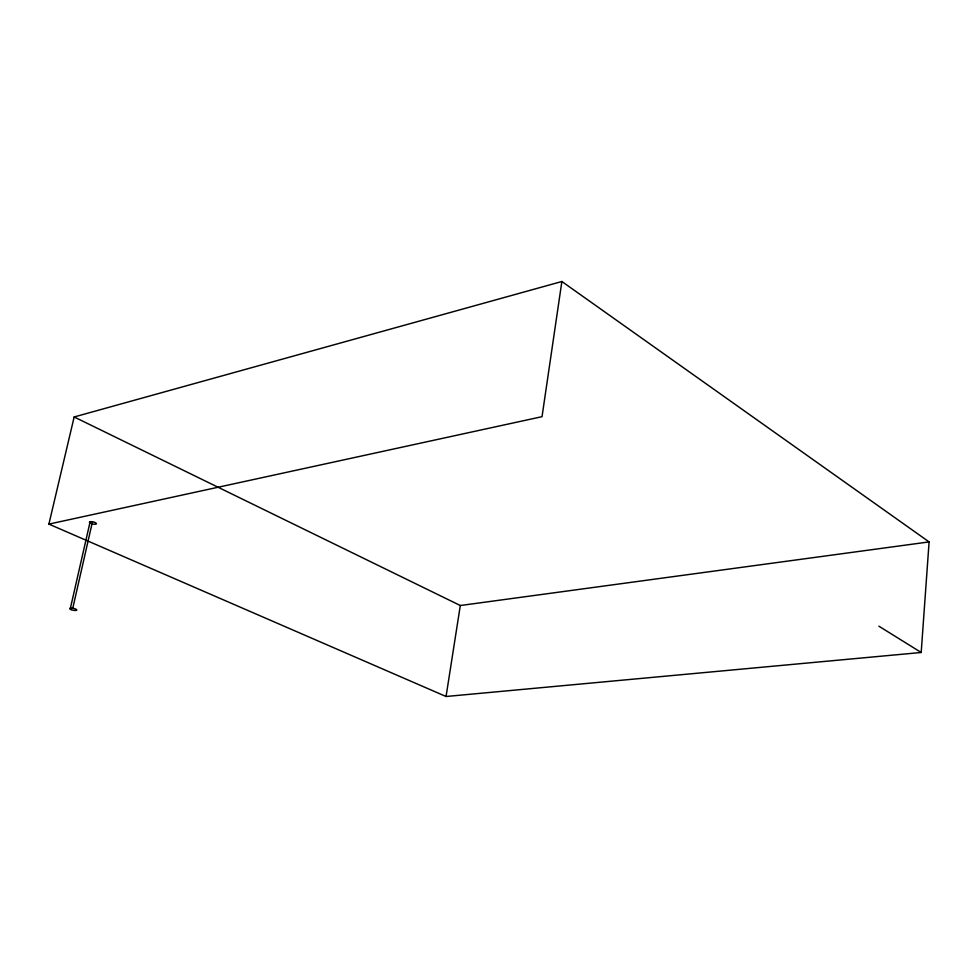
<?xml version="1.0" encoding="UTF-8"?>
<svg xmlns="http://www.w3.org/2000/svg" width="978" height="978" viewBox="0 0 978 978"><rect width="100%" height="100%" fill="white"/><g stroke="black" fill="none" stroke-linecap="round" stroke-linejoin="round"><path stroke-width="1.47" d="M921.19 652.485L929.1 541.91L561.873 281.505L74.157 416.97L48.9 524.11L446.054 696.495L921.19 652.485L878.88 626.177M561.873 281.505L542.032 416.677L48.9 524.11M446.054 696.495L460.308 605.516L74.157 416.97M70.416 608.157L90.135 521.726M72.763 608.243L92.458 521.763M460.308 605.516L929.1 541.91M90.159 523.071A3.57 1.088 12.6 0 1 91.859 521.69A3.57 1.088 12.6 0 1 96.406 523.707A3.57 1.088 12.6 0 1 91.59 523.707M71.125 609.636A3.631 0.941 12 0 0 76.797 610.101A3.631 0.941 12 0 0 71.871 608.133A3.631 0.941 12 0 0 71.125 609.636"/></g></svg>
